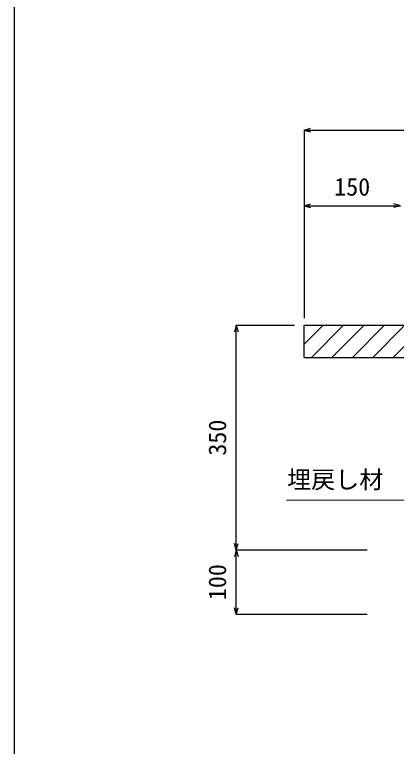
# Model space of a CAD drawing. Units: millimetres, scale not verified. Extents: x -9755 to 16726, y -7413 to 4835.
# Drawn here: x 3808 to 4403, y -5644 to -4505 of the extents above; entities that cross this region are included whole.
import ezdxf
from ezdxf.enums import TextEntityAlignment as Align

# ---------------------------------------------------------------- set-up
doc = ezdxf.new("R2010")
doc.units = ezdxf.units.MM
doc.header["$LTSCALE"] = 15
for name, color, linetype in [('0-3_鉄筋', 7, 'Continuous'), ('0-6_寸法', 4, 'Continuous'), ('0-F', 5, 'Continuous')]:
    doc.layers.add(name, color=color, linetype=linetype)
doc.layers.add('0-A', color=7, linetype='Continuous', lineweight=18)
doc.styles.add('ＭＳ ゴシック', font='')
doc.styles.get('ＭＳ ゴシック').set_extended_font_data('MS Gothic')

msp = doc.modelspace()

# ---------------------------------------------------------------- linework, layer by layer
at = {"layer": '0-3_鉄筋'}
for p, q in [((4259.36, -5038.66), (4259.36, -4988.66)), ((4259.36, -4988.66), (5109.36, -4988.66)), ((4259.36, -5018.38), (4289.08, -4988.66)), ((4270.9, -5038.66), (4320.9, -4988.66)), ((4302.72, -5038.66), (4352.72, -4988.66)), ((4334.54, -5038.66), (4384.54, -4988.66)), ((4366.36, -5038.66), (4416.36, -4988.66)), ((4398.18, -5038.66), (4448.18, -4988.66)), ((4259.36, -5038.66), (5109.36, -5038.66))]:
    msp.add_line(p, q, dxfattribs=at)
at = {"layer": '0-6_寸法'}
for p, q in [((4259.36, -4684.61), (4269.5, -4681.9)), ((4259.36, -4684.61), (5109.36, -4684.61)), ((4259.36, -4684.61), (4269.5, -4687.33)), ((4259.36, -4684.61), (4259.36, -4802.56)), ((4259.36, -4802.56), (4269.5, -4799.84)), ((4259.36, -4802.56), (4409.36, -4802.56)), ((4259.36, -4802.56), (4269.5, -4805.27)), ((4259.36, -4802.56), (4259.36, -4977.69)), ((4409.36, -4802.56), (4399.21, -4799.84)), ((4409.36, -4802.56), (4399.21, -4805.27)), ((4153.58, -4988.66), (4150.86, -4998.8)), ((4153.58, -5338.66), (4153.58, -4988.66)), ((4153.58, -4988.66), (4156.3, -4998.8)), ((4153.58, -4988.66), (4244.28, -4988.66)), ((4153.58, -5338.66), (4150.86, -5328.51)), ((4153.58, -5338.66), (4156.3, -5328.51)), ((4153.58, -5338.66), (4150.86, -5348.8)), ((4153.58, -5438.66), (4153.58, -5338.66)), ((4153.58, -5338.66), (4156.3, -5348.8)), ((4153.58, -5338.66), (4357.49, -5338.66)), ((4153.58, -5438.66), (4150.86, -5428.51)), ((4153.58, -5438.66), (4156.3, -5428.51)), ((4153.58, -5438.66), (4357.49, -5438.66))]:
    msp.add_line(p, q, dxfattribs=at)
at = {"layer": '0-A'}
msp.add_lwpolyline([(4232.05, -5260.97), (4431.92, -5260.97), (4421.78, -5263.69)], dxfattribs=at)
at = {"layer": '0-F'}
msp.add_lwpolyline([(3808.17, -7412.79), (3808.17, -3357.79), (9708.17, -3357.79), (9708.17, -7412.79)], close=True, dxfattribs=at)

# ---------------------------------------------------------------- texts
at = {"layer": '0-6_寸法', "style": 'ＭＳ ゴシック'}
msp.add_text('150', height=27.49, dxfattribs=at).set_placement((4306.23, -4795.06), align=Align.BOTTOM_LEFT)
for s, p in [('350', (4146.08, -5191.78)), ('100', (4146.08, -5416.78))]:
    msp.add_text(s, height=27.49, rotation=90, dxfattribs=at).set_placement(p, align=Align.BOTTOM_LEFT)
at = {"layer": '0-A', "color": 4, "style": 'ＭＳ ゴシック'}
msp.add_text('埋戻し材', height=27.49, dxfattribs=at).set_placement((4232.82, -5250.98), align=Align.BOTTOM_LEFT)

doc.saveas('drawing.dxf')
